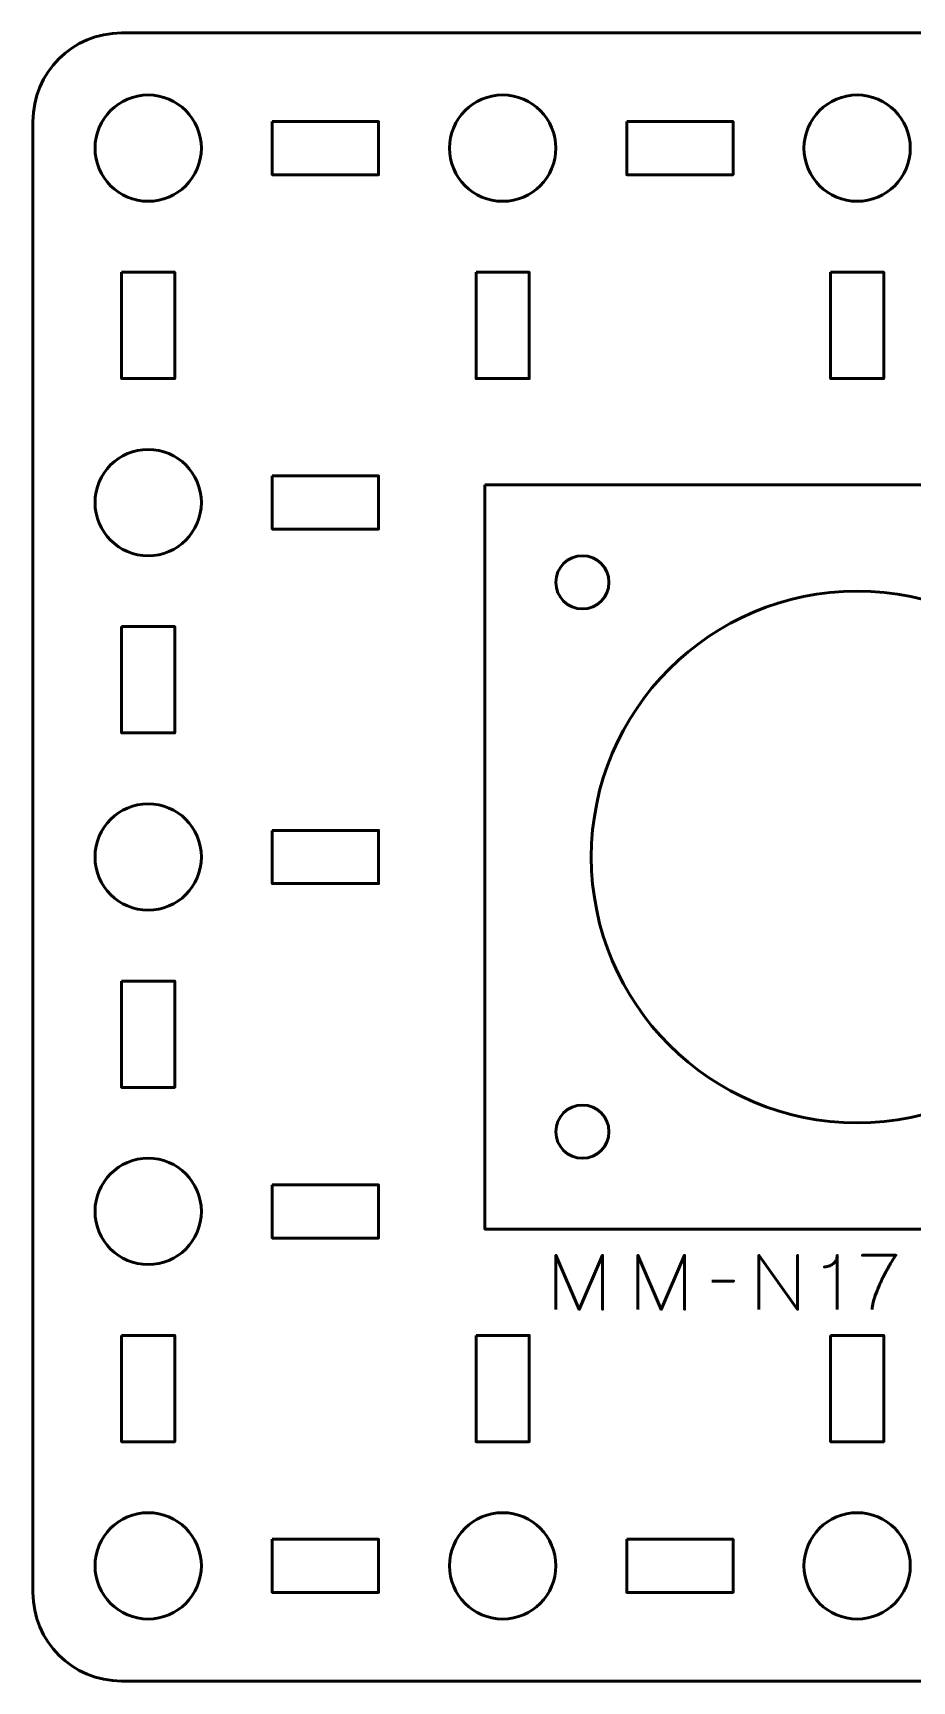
# Model space of a CAD drawing. Header units: centimetres. Extents: x -15.15 to -5.85, y -19.5 to -10.2.
# Drawn here: x -15.15 to -10.19, y -19.5 to -10.2 of the extents above; entities that cross this region are included whole.
import ezdxf

# ---------------------------------------------------------------- set-up
doc = ezdxf.new("R2010")
doc.units = ezdxf.units.CM
doc.header["$MEASUREMENT"] = 0
doc.layers.add('Layer 1', color=7, linetype='Continuous')

msp = doc.modelspace()

# ---------------------------------------------------------------- linework, layer by layer
at = {"layer": 'Layer 1', "lineweight": 53}
for points, knots in [([(-14.6499, -10.19992), (-14.6499, -10.19992), (-6.35, -10.19992), (-6.35, -10.19992), (-6.35, -10.19992), (-6.073, -10.19992), (-5.8499, -10.42302), (-5.8499, -10.70002), (-5.8499, -10.70002), (-5.8499, -10.70002), (-5.8499, -18.99992), (-5.8499, -18.99992), (-5.8499, -18.99992), (-5.8499, -19.27692), (-6.073, -19.50002), (-6.35, -19.50002), (-6.35, -19.50002), (-6.35, -19.50002), (-14.6499, -19.50002), (-14.6499, -19.50002), (-14.6499, -19.50002), (-14.9269, -19.50002), (-15.15, -19.27692), (-15.15, -18.99992), (-15.15, -18.99992), (-15.15, -18.99992), (-15.15, -10.70002), (-15.15, -10.70002), (-15.15, -10.70002), (-15.15, -10.42302), (-14.9269, -10.19992), (-14.6499, -10.19992)], [0, 0, 0, 0, 0.125, 0.125, 0.125, 0.125, 0.25, 0.25, 0.25, 0.25, 0.375, 0.375, 0.375, 0.375, 0.5, 0.5, 0.5, 0.5, 0.625, 0.625, 0.625, 0.625, 0.75, 0.75, 0.75, 0.75, 0.875, 0.875, 0.875, 0.875, 1, 1, 1, 1]), ([(-14.19997, -10.84995), (-14.19997, -11.01572), (-14.3342, -11.14995), (-14.49997, -11.14995), (-14.49997, -11.14995), (-14.66563, -11.14995), (-14.79997, -11.01572), (-14.79997, -10.84995), (-14.79997, -10.84995), (-14.79997, -10.68429), (-14.66563, -10.54995), (-14.49997, -10.54995), (-14.49997, -10.54995), (-14.3342, -10.54995), (-14.19997, -10.68429), (-14.19997, -10.84995)], [0, 0, 0, 0, 0.25, 0.25, 0.25, 0.25, 0.5, 0.5, 0.5, 0.5, 0.75, 0.75, 0.75, 0.75, 1, 1, 1, 1]), ([(-12.19989, -10.84995), (-12.19989, -11.01572), (-12.33427, -11.14995), (-12.4999, -11.14995), (-12.4999, -11.14995), (-12.66567, -11.14995), (-12.7999, -11.01572), (-12.7999, -10.84995), (-12.7999, -10.84995), (-12.7999, -10.68429), (-12.66567, -10.54995), (-12.4999, -10.54995), (-12.4999, -10.54995), (-12.33427, -10.54995), (-12.19989, -10.68429), (-12.19989, -10.84995)], [0, 0, 0, 0, 0.25, 0.25, 0.25, 0.25, 0.5, 0.5, 0.5, 0.5, 0.75, 0.75, 0.75, 0.75, 1, 1, 1, 1]), ([(-10.19997, -10.84995), (-10.19997, -11.01572), (-10.33431, -11.14995), (-10.49996, -11.14995), (-10.49996, -11.14995), (-10.66559, -11.14995), (-10.79997, -11.01572), (-10.79997, -10.84995), (-10.79997, -10.84995), (-10.79997, -10.68429), (-10.66559, -10.54995), (-10.49996, -10.54995), (-10.49996, -10.54995), (-10.33431, -10.54995), (-10.19997, -10.68429), (-10.19997, -10.84995)], [0, 0, 0, 0, 0.25, 0.25, 0.25, 0.25, 0.5, 0.5, 0.5, 0.5, 0.75, 0.75, 0.75, 0.75, 1, 1, 1, 1]), ([(-13.79995, -10.70002), (-13.79995, -10.70002), (-13.19995, -10.70002), (-13.19995, -10.70002), (-13.19995, -10.70002), (-13.19995, -10.70002), (-13.19995, -11.00002), (-13.19995, -11.00002), (-13.19995, -11.00002), (-13.19995, -11.00002), (-13.79995, -11.00002), (-13.79995, -11.00002), (-13.79995, -11.00002), (-13.79995, -11.00002), (-13.79995, -10.70002), (-13.79995, -10.70002)], [0, 0, 0, 0, 0.25, 0.25, 0.25, 0.25, 0.5, 0.5, 0.5, 0.5, 0.75, 0.75, 0.75, 0.75, 1, 1, 1, 1]), ([(-11.79999, -10.70002), (-11.79999, -10.70002), (-11.19998, -10.70002), (-11.19998, -10.70002), (-11.19998, -10.70002), (-11.19998, -10.70002), (-11.19998, -11.00002), (-11.19998, -11.00002), (-11.19998, -11.00002), (-11.19998, -11.00002), (-11.79999, -11.00002), (-11.79999, -11.00002), (-11.79999, -11.00002), (-11.79999, -11.00002), (-11.79999, -10.70002), (-11.79999, -10.70002)], [0, 0, 0, 0, 0.25, 0.25, 0.25, 0.25, 0.5, 0.5, 0.5, 0.5, 0.75, 0.75, 0.75, 0.75, 1, 1, 1, 1]), ([(-14.6499, -11.54997), (-14.6499, -11.54997), (-14.3499, -11.54997), (-14.3499, -11.54997), (-14.3499, -11.54997), (-14.3499, -11.54997), (-14.3499, -12.14997), (-14.3499, -12.14997), (-14.3499, -12.14997), (-14.3499, -12.14997), (-14.6499, -12.14997), (-14.6499, -12.14997), (-14.6499, -12.14997), (-14.6499, -12.14997), (-14.6499, -11.54997), (-14.6499, -11.54997)], [0, 0, 0, 0, 0.25, 0.25, 0.25, 0.25, 0.5, 0.5, 0.5, 0.5, 0.75, 0.75, 0.75, 0.75, 1, 1, 1, 1]), ([(-12.64997, -11.54997), (-12.64997, -11.54997), (-12.34997, -11.54997), (-12.34997, -11.54997), (-12.34997, -11.54997), (-12.34997, -11.54997), (-12.34997, -12.14997), (-12.34997, -12.14997), (-12.34997, -12.14997), (-12.34997, -12.14997), (-12.64997, -12.14997), (-12.64997, -12.14997), (-12.64997, -12.14997), (-12.64997, -12.14997), (-12.64997, -11.54997), (-12.64997, -11.54997)], [0, 0, 0, 0, 0.25, 0.25, 0.25, 0.25, 0.5, 0.5, 0.5, 0.5, 0.75, 0.75, 0.75, 0.75, 1, 1, 1, 1]), ([(-10.65004, -11.54997), (-10.65004, -11.54997), (-10.35004, -11.54997), (-10.35004, -11.54997), (-10.35004, -11.54997), (-10.35004, -11.54997), (-10.35004, -12.14997), (-10.35004, -12.14997), (-10.35004, -12.14997), (-10.35004, -12.14997), (-10.65004, -12.14997), (-10.65004, -12.14997), (-10.65004, -12.14997), (-10.65004, -12.14997), (-10.65004, -11.54997), (-10.65004, -11.54997)], [0, 0, 0, 0, 0.25, 0.25, 0.25, 0.25, 0.5, 0.5, 0.5, 0.5, 0.75, 0.75, 0.75, 0.75, 1, 1, 1, 1]), ([(-14.19997, -12.85002), (-14.19997, -13.01565), (-14.3342, -13.15003), (-14.49997, -13.15003), (-14.49997, -13.15003), (-14.66563, -13.15003), (-14.79997, -13.01565), (-14.79997, -12.85002), (-14.79997, -12.85002), (-14.79997, -12.68425), (-14.66563, -12.55002), (-14.49997, -12.55002), (-14.49997, -12.55002), (-14.3342, -12.55002), (-14.19997, -12.68425), (-14.19997, -12.85002)], [0, 0, 0, 0, 0.25, 0.25, 0.25, 0.25, 0.5, 0.5, 0.5, 0.5, 0.75, 0.75, 0.75, 0.75, 1, 1, 1, 1]), ([(-13.79995, -12.69995), (-13.79995, -12.69995), (-13.19995, -12.69995), (-13.19995, -12.69995), (-13.19995, -12.69995), (-13.19995, -12.69995), (-13.19995, -12.99995), (-13.19995, -12.99995), (-13.19995, -12.99995), (-13.19995, -12.99995), (-13.79995, -12.99995), (-13.79995, -12.99995), (-13.79995, -12.99995), (-13.79995, -12.99995), (-13.79995, -12.69995), (-13.79995, -12.69995)], [0, 0, 0, 0, 0.25, 0.25, 0.25, 0.25, 0.5, 0.5, 0.5, 0.5, 0.75, 0.75, 0.75, 0.75, 1, 1, 1, 1]), ([(-14.6499, -13.54993), (-14.6499, -13.54993), (-14.3499, -13.54993), (-14.3499, -13.54993), (-14.3499, -13.54993), (-14.3499, -13.54993), (-14.3499, -14.14994), (-14.3499, -14.14994), (-14.3499, -14.14994), (-14.3499, -14.14994), (-14.6499, -14.14994), (-14.6499, -14.14994), (-14.6499, -14.14994), (-14.6499, -14.14994), (-14.6499, -13.54993), (-14.6499, -13.54993)], [0, 0, 0, 0, 0.25, 0.25, 0.25, 0.25, 0.5, 0.5, 0.5, 0.5, 0.75, 0.75, 0.75, 0.75, 1, 1, 1, 1]), ([(-14.19997, -14.84996), (-14.19997, -15.01561), (-14.3342, -15.14995), (-14.49997, -15.14995), (-14.49997, -15.14995), (-14.66563, -15.14995), (-14.79997, -15.01561), (-14.79997, -14.84996), (-14.79997, -14.84996), (-14.79997, -14.68433), (-14.66563, -14.54995), (-14.49997, -14.54995), (-14.49997, -14.54995), (-14.3342, -14.54995), (-14.19997, -14.68433), (-14.19997, -14.84996)], [0, 0, 0, 0, 0.25, 0.25, 0.25, 0.25, 0.5, 0.5, 0.5, 0.5, 0.75, 0.75, 0.75, 0.75, 1, 1, 1, 1]), ([(-13.79995, -14.69988), (-13.79995, -14.69988), (-13.19995, -14.69988), (-13.19995, -14.69988), (-13.19995, -14.69988), (-13.19995, -14.69988), (-13.19995, -14.99988), (-13.19995, -14.99988), (-13.19995, -14.99988), (-13.19995, -14.99988), (-13.79995, -14.99988), (-13.79995, -14.99988), (-13.79995, -14.99988), (-13.79995, -14.99988), (-13.79995, -14.69988), (-13.79995, -14.69988)], [0, 0, 0, 0, 0.25, 0.25, 0.25, 0.25, 0.5, 0.5, 0.5, 0.5, 0.75, 0.75, 0.75, 0.75, 1, 1, 1, 1]), ([(-14.6499, -15.55), (-14.6499, -15.55), (-14.3499, -15.55), (-14.3499, -15.55), (-14.3499, -15.55), (-14.3499, -15.55), (-14.3499, -16.15), (-14.3499, -16.15), (-14.3499, -16.15), (-14.3499, -16.15), (-14.6499, -16.15), (-14.6499, -16.15), (-14.6499, -16.15), (-14.6499, -16.15), (-14.6499, -15.55), (-14.6499, -15.55)], [0, 0, 0, 0, 0.25, 0.25, 0.25, 0.25, 0.5, 0.5, 0.5, 0.5, 0.75, 0.75, 0.75, 0.75, 1, 1, 1, 1]), ([(-14.19997, -16.84991), (-14.19997, -17.01568), (-14.3342, -17.14992), (-14.49997, -17.14992), (-14.49997, -17.14992), (-14.66563, -17.14992), (-14.79997, -17.01568), (-14.79997, -16.84991), (-14.79997, -16.84991), (-14.79997, -16.68425), (-14.66563, -16.54991), (-14.49997, -16.54991), (-14.49997, -16.54991), (-14.3342, -16.54991), (-14.19997, -16.68425), (-14.19997, -16.84991)], [0, 0, 0, 0, 0.25, 0.25, 0.25, 0.25, 0.5, 0.5, 0.5, 0.5, 0.75, 0.75, 0.75, 0.75, 1, 1, 1, 1]), ([(-13.79995, -16.69998), (-13.79995, -16.69998), (-13.19995, -16.69998), (-13.19995, -16.69998), (-13.19995, -16.69998), (-13.19995, -16.69998), (-13.19995, -16.99999), (-13.19995, -16.99999), (-13.19995, -16.99999), (-13.19995, -16.99999), (-13.79995, -16.99999), (-13.79995, -16.99999), (-13.79995, -16.99999), (-13.79995, -16.99999), (-13.79995, -16.69998), (-13.79995, -16.69998)], [0, 0, 0, 0, 0.25, 0.25, 0.25, 0.25, 0.5, 0.5, 0.5, 0.5, 0.75, 0.75, 0.75, 0.75, 1, 1, 1, 1]), ([(-14.6499, -17.54997), (-14.6499, -17.54997), (-14.3499, -17.54997), (-14.3499, -17.54997), (-14.3499, -17.54997), (-14.3499, -17.54997), (-14.3499, -18.14997), (-14.3499, -18.14997), (-14.3499, -18.14997), (-14.3499, -18.14997), (-14.6499, -18.14997), (-14.6499, -18.14997), (-14.6499, -18.14997), (-14.6499, -18.14997), (-14.6499, -17.54997), (-14.6499, -17.54997)], [0, 0, 0, 0, 0.25, 0.25, 0.25, 0.25, 0.5, 0.5, 0.5, 0.5, 0.75, 0.75, 0.75, 0.75, 1, 1, 1, 1]), ([(-12.64997, -17.54997), (-12.64997, -17.54997), (-12.34997, -17.54997), (-12.34997, -17.54997), (-12.34997, -17.54997), (-12.34997, -17.54997), (-12.34997, -18.14997), (-12.34997, -18.14997), (-12.34997, -18.14997), (-12.34997, -18.14997), (-12.64997, -18.14997), (-12.64997, -18.14997), (-12.64997, -18.14997), (-12.64997, -18.14997), (-12.64997, -17.54997), (-12.64997, -17.54997)], [0, 0, 0, 0, 0.25, 0.25, 0.25, 0.25, 0.5, 0.5, 0.5, 0.5, 0.75, 0.75, 0.75, 0.75, 1, 1, 1, 1]), ([(-10.65004, -17.54997), (-10.65004, -17.54997), (-10.35004, -17.54997), (-10.35004, -17.54997), (-10.35004, -17.54997), (-10.35004, -17.54997), (-10.35004, -18.14997), (-10.35004, -18.14997), (-10.35004, -18.14997), (-10.35004, -18.14997), (-10.65004, -18.14997), (-10.65004, -18.14997), (-10.65004, -18.14997), (-10.65004, -18.14997), (-10.65004, -17.54997), (-10.65004, -17.54997)], [0, 0, 0, 0, 0.25, 0.25, 0.25, 0.25, 0.5, 0.5, 0.5, 0.5, 0.75, 0.75, 0.75, 0.75, 1, 1, 1, 1]), ([(-14.19997, -18.84999), (-14.19997, -19.01562), (-14.3342, -19.14999), (-14.49997, -19.14999), (-14.49997, -19.14999), (-14.66563, -19.14999), (-14.79997, -19.01562), (-14.79997, -18.84999), (-14.79997, -18.84999), (-14.79997, -18.68422), (-14.66563, -18.54999), (-14.49997, -18.54999), (-14.49997, -18.54999), (-14.3342, -18.54999), (-14.19997, -18.68422), (-14.19997, -18.84999)], [0, 0, 0, 0, 0.25, 0.25, 0.25, 0.25, 0.5, 0.5, 0.5, 0.5, 0.75, 0.75, 0.75, 0.75, 1, 1, 1, 1]), ([(-12.19989, -18.84999), (-12.19989, -19.01562), (-12.33427, -19.14999), (-12.4999, -19.14999), (-12.4999, -19.14999), (-12.66567, -19.14999), (-12.7999, -19.01562), (-12.7999, -18.84999), (-12.7999, -18.84999), (-12.7999, -18.68422), (-12.66567, -18.54999), (-12.4999, -18.54999), (-12.4999, -18.54999), (-12.33427, -18.54999), (-12.19989, -18.68422), (-12.19989, -18.84999)], [0, 0, 0, 0, 0.25, 0.25, 0.25, 0.25, 0.5, 0.5, 0.5, 0.5, 0.75, 0.75, 0.75, 0.75, 1, 1, 1, 1]), ([(-10.19997, -18.84999), (-10.19997, -19.01562), (-10.33431, -19.14999), (-10.49996, -19.14999), (-10.49996, -19.14999), (-10.66559, -19.14999), (-10.79997, -19.01562), (-10.79997, -18.84999), (-10.79997, -18.84999), (-10.79997, -18.68422), (-10.66559, -18.54999), (-10.49996, -18.54999), (-10.49996, -18.54999), (-10.33431, -18.54999), (-10.19997, -18.68422), (-10.19997, -18.84999)], [0, 0, 0, 0, 0.25, 0.25, 0.25, 0.25, 0.5, 0.5, 0.5, 0.5, 0.75, 0.75, 0.75, 0.75, 1, 1, 1, 1]), ([(-13.79995, -18.69992), (-13.79995, -18.69992), (-13.19995, -18.69992), (-13.19995, -18.69992), (-13.19995, -18.69992), (-13.19995, -18.69992), (-13.19995, -18.99992), (-13.19995, -18.99992), (-13.19995, -18.99992), (-13.19995, -18.99992), (-13.79995, -18.99992), (-13.79995, -18.99992), (-13.79995, -18.99992), (-13.79995, -18.99992), (-13.79995, -18.69992), (-13.79995, -18.69992)], [0, 0, 0, 0, 0.25, 0.25, 0.25, 0.25, 0.5, 0.5, 0.5, 0.5, 0.75, 0.75, 0.75, 0.75, 1, 1, 1, 1]), ([(-11.79999, -18.69992), (-11.79999, -18.69992), (-11.19998, -18.69992), (-11.19998, -18.69992), (-11.19998, -18.69992), (-11.19998, -18.69992), (-11.19998, -18.99992), (-11.19998, -18.99992), (-11.19998, -18.99992), (-11.19998, -18.99992), (-11.79999, -18.99992), (-11.79999, -18.99992), (-11.79999, -18.99992), (-11.79999, -18.99992), (-11.79999, -18.69992), (-11.79999, -18.69992)], [0, 0, 0, 0, 0.25, 0.25, 0.25, 0.25, 0.5, 0.5, 0.5, 0.5, 0.75, 0.75, 0.75, 0.75, 1, 1, 1, 1])]:
    msp.add_open_spline(points, degree=3, knots=knots, dxfattribs=at)
at = {"layer": 'Layer 1', "color": 30, "lineweight": 53}
for points, knots in [([(-12.6, -12.75), (-12.6, -12.75), (-8.4, -12.75), (-8.4, -12.75), (-8.4, -12.75), (-8.4, -12.75), (-8.4, -16.95), (-8.4, -16.95), (-8.4, -16.95), (-8.4, -16.95), (-12.6, -16.95), (-12.6, -16.95), (-12.6, -16.95), (-12.6, -16.95), (-12.6, -12.75), (-12.6, -12.75)], [0, 0, 0, 0, 0.25, 0.25, 0.25, 0.25, 0.5, 0.5, 0.5, 0.5, 0.75, 0.75, 0.75, 0.75, 1, 1, 1, 1]), ([(-12.19942, -17.40259), (-12.19942, -17.40259), (-12.19942, -17.09737), (-12.19942, -17.09737), (-12.19942, -17.09737), (-12.19942, -17.09737), (-12.06819, -17.40259), (-12.06819, -17.40259), (-12.06819, -17.40259), (-12.06819, -17.40259), (-11.93653, -17.09737), (-11.93653, -17.09737), (-11.93653, -17.09737), (-11.93653, -17.09737), (-11.93653, -17.40259), (-11.93653, -17.40259), (-11.93653, -17.40259), (-11.93653, -17.40259), (-11.93653, -17.09737), (-11.93653, -17.09737), (-11.93653, -17.09737), (-11.93653, -17.09737), (-12.06819, -17.40259), (-12.06819, -17.40259), (-12.06819, -17.40259), (-12.06819, -17.40259), (-12.19942, -17.09737), (-12.19942, -17.09737), (-12.19942, -17.09737), (-12.19942, -17.09737), (-12.19942, -17.40259), (-12.19942, -17.40259)], [0, 0, 0, 0, 0.125, 0.125, 0.125, 0.125, 0.25, 0.25, 0.25, 0.25, 0.375, 0.375, 0.375, 0.375, 0.5, 0.5, 0.5, 0.5, 0.625, 0.625, 0.625, 0.625, 0.75, 0.75, 0.75, 0.75, 0.875, 0.875, 0.875, 0.875, 1, 1, 1, 1]), ([(-11.73672, -17.40259), (-11.73672, -17.40259), (-11.73672, -17.09737), (-11.73672, -17.09737), (-11.73672, -17.09737), (-11.73672, -17.09737), (-11.60549, -17.40259), (-11.60549, -17.40259), (-11.60549, -17.40259), (-11.60549, -17.40259), (-11.47383, -17.09737), (-11.47383, -17.09737), (-11.47383, -17.09737), (-11.47383, -17.09737), (-11.47383, -17.40259), (-11.47383, -17.40259), (-11.47383, -17.40259), (-11.47383, -17.40259), (-11.47383, -17.09737), (-11.47383, -17.09737), (-11.47383, -17.09737), (-11.47383, -17.09737), (-11.60549, -17.40259), (-11.60549, -17.40259), (-11.60549, -17.40259), (-11.60549, -17.40259), (-11.73672, -17.09737), (-11.73672, -17.09737), (-11.73672, -17.09737), (-11.73672, -17.09737), (-11.73672, -17.40259), (-11.73672, -17.40259)], [0, 0, 0, 0, 0.125, 0.125, 0.125, 0.125, 0.25, 0.25, 0.25, 0.25, 0.375, 0.375, 0.375, 0.375, 0.5, 0.5, 0.5, 0.5, 0.625, 0.625, 0.625, 0.625, 0.75, 0.75, 0.75, 0.75, 0.875, 0.875, 0.875, 0.875, 1, 1, 1, 1]), ([(-11.05389, -17.40259), (-11.05389, -17.40259), (-11.05389, -17.09737), (-11.05389, -17.09737), (-11.05389, -17.09737), (-11.05389, -17.09737), (-10.8363, -17.40259), (-10.8363, -17.40259), (-10.8363, -17.40259), (-10.8363, -17.40259), (-10.8363, -17.09737), (-10.8363, -17.09737), (-10.8363, -17.09737), (-10.8363, -17.09737), (-10.8363, -17.40259), (-10.8363, -17.40259), (-10.8363, -17.40259), (-10.8363, -17.40259), (-11.05389, -17.09737), (-11.05389, -17.09737), (-11.05389, -17.09737), (-11.05389, -17.09737), (-11.05389, -17.40259), (-11.05389, -17.40259)], [0, 0, 0, 0, 0.1666667, 0.1666667, 0.1666667, 0.1666667, 0.3333333, 0.3333333, 0.3333333, 0.3333333, 0.5, 0.5, 0.5, 0.5, 0.6666667, 0.6666667, 0.6666667, 0.6666667, 0.8333333, 0.8333333, 0.8333333, 0.8333333, 1, 1, 1, 1]), ([(-10.61235, -17.40259), (-10.61235, -17.40259), (-10.61235, -17.09737), (-10.61235, -17.09737), (-10.61235, -17.09737), (-10.61242, -17.10774), (-10.61426, -17.11663), (-10.61779, -17.12404), (-10.61779, -17.12404), (-10.62124, -17.13152), (-10.62583, -17.13766), (-10.63147, -17.14259), (-10.63147, -17.14259), (-10.63712, -17.14753), (-10.64319, -17.15148), (-10.64968, -17.15445), (-10.64968, -17.15445), (-10.65617, -17.15734), (-10.66245, -17.15953), (-10.66852, -17.16087), (-10.66852, -17.16087), (-10.67465, -17.16228), (-10.67988, -17.16313), (-10.68432, -17.16341), (-10.68432, -17.16341), (-10.67988, -17.16313), (-10.67465, -17.16228), (-10.66852, -17.16087), (-10.66852, -17.16087), (-10.66245, -17.15953), (-10.65617, -17.15734), (-10.64968, -17.15445), (-10.64968, -17.15445), (-10.64319, -17.15148), (-10.63712, -17.14753), (-10.63147, -17.14259), (-10.63147, -17.14259), (-10.62583, -17.13766), (-10.62124, -17.13152), (-10.61779, -17.12404), (-10.61779, -17.12404), (-10.61426, -17.11663), (-10.61242, -17.10774), (-10.61235, -17.09737), (-10.61235, -17.09737), (-10.61235, -17.09737), (-10.61235, -17.40259), (-10.61235, -17.40259)], [0, 0, 0, 0, 0.0833333, 0.0833333, 0.0833333, 0.0833333, 0.1666667, 0.1666667, 0.1666667, 0.1666667, 0.25, 0.25, 0.25, 0.25, 0.3333333, 0.3333333, 0.3333333, 0.3333333, 0.4166667, 0.4166667, 0.4166667, 0.4166667, 0.5, 0.5, 0.5, 0.5, 0.5833333, 0.5833333, 0.5833333, 0.5833333, 0.6666667, 0.6666667, 0.6666667, 0.6666667, 0.75, 0.75, 0.75, 0.75, 0.8333333, 0.8333333, 0.8333333, 0.8333333, 0.9166667, 0.9166667, 0.9166667, 0.9166667, 1, 1, 1, 1]), ([(-10.41509, -17.40259), (-10.41488, -17.39081), (-10.41283, -17.37719), (-10.40895, -17.36167), (-10.40895, -17.36167), (-10.40507, -17.34608), (-10.39978, -17.32928), (-10.39307, -17.31129), (-10.39307, -17.31129), (-10.38637, -17.2933), (-10.37861, -17.27481), (-10.36986, -17.25569), (-10.36986, -17.25569), (-10.36118, -17.23657), (-10.3518, -17.21767), (-10.34185, -17.19883), (-10.34185, -17.19883), (-10.3319, -17.17999), (-10.32174, -17.16193), (-10.31137, -17.14464), (-10.31137, -17.14464), (-10.301, -17.12743), (-10.29084, -17.11169), (-10.28089, -17.09737), (-10.28089, -17.09737), (-10.28089, -17.09737), (-10.47012, -17.09737), (-10.47012, -17.09737), (-10.47012, -17.09737), (-10.47012, -17.09737), (-10.28089, -17.09737), (-10.28089, -17.09737), (-10.28089, -17.09737), (-10.29084, -17.11169), (-10.301, -17.12743), (-10.31137, -17.14464), (-10.31137, -17.14464), (-10.32174, -17.16193), (-10.3319, -17.17999), (-10.34185, -17.19883), (-10.34185, -17.19883), (-10.3518, -17.21767), (-10.36118, -17.23657), (-10.36986, -17.25569), (-10.36986, -17.25569), (-10.37861, -17.27481), (-10.38637, -17.2933), (-10.39307, -17.31129), (-10.39307, -17.31129), (-10.39978, -17.32928), (-10.40507, -17.34608), (-10.40895, -17.36167), (-10.40895, -17.36167), (-10.41283, -17.37719), (-10.41488, -17.39081), (-10.41509, -17.40259)], [0, 0, 0, 0, 0.0714286, 0.0714286, 0.0714286, 0.0714286, 0.1428571, 0.1428571, 0.1428571, 0.1428571, 0.2142857, 0.2142857, 0.2142857, 0.2142857, 0.2857143, 0.2857143, 0.2857143, 0.2857143, 0.3571429, 0.3571429, 0.3571429, 0.3571429, 0.4285714, 0.4285714, 0.4285714, 0.4285714, 0.5, 0.5, 0.5, 0.5, 0.5714286, 0.5714286, 0.5714286, 0.5714286, 0.6428571, 0.6428571, 0.6428571, 0.6428571, 0.7142857, 0.7142857, 0.7142857, 0.7142857, 0.7857143, 0.7857143, 0.7857143, 0.7857143, 0.8571429, 0.8571429, 0.8571429, 0.8571429, 0.9285714, 0.9285714, 0.9285714, 0.9285714, 1, 1, 1, 1]), ([(-11.31974, -17.24299), (-11.31974, -17.24299), (-11.19655, -17.24299), (-11.19655, -17.24299), (-11.19655, -17.24299), (-11.19655, -17.24299), (-11.31974, -17.24299), (-11.31974, -17.24299)], [0, 0, 0, 0, 0.5, 0.5, 0.5, 0.5, 1, 1, 1, 1])]:
    msp.add_open_spline(points, degree=3, knots=knots, dxfattribs=at)
at = {"layer": 'Layer 1', "color": 250, "lineweight": 53}
for points in [[(-12.05, -13.15), (-11.96717, -13.15), (-11.9, -13.21717), (-11.9, -13.3), (-11.9, -13.3), (-11.9, -13.38283), (-11.96717, -13.45), (-12.05, -13.45), (-12.05, -13.45), (-12.13283, -13.45), (-12.2, -13.38283), (-12.2, -13.3), (-12.2, -13.3), (-12.2, -13.21717), (-12.13283, -13.15), (-12.05, -13.15)], [(-10.5, -13.35), (-9.67171, -13.35), (-9, -14.02171), (-9, -14.85), (-9, -14.85), (-9, -15.67829), (-9.67171, -16.35), (-10.5, -16.35), (-10.5, -16.35), (-11.32829, -16.35), (-12, -15.67829), (-12, -14.85), (-12, -14.85), (-12, -14.02171), (-11.32829, -13.35), (-10.5, -13.35)], [(-12.05, -16.25), (-11.96717, -16.25), (-11.9, -16.31717), (-11.9, -16.4), (-11.9, -16.4), (-11.9, -16.48283), (-11.96717, -16.55), (-12.05, -16.55), (-12.05, -16.55), (-12.13283, -16.55), (-12.2, -16.48283), (-12.2, -16.4), (-12.2, -16.4), (-12.2, -16.31717), (-12.13283, -16.25), (-12.05, -16.25)]]:
    msp.add_open_spline(points, degree=3, knots=[0, 0, 0, 0, 0.25, 0.25, 0.25, 0.25, 0.5, 0.5, 0.5, 0.5, 0.75, 0.75, 0.75, 0.75, 1, 1, 1, 1], dxfattribs=at)

doc.saveas('drawing.dxf')
